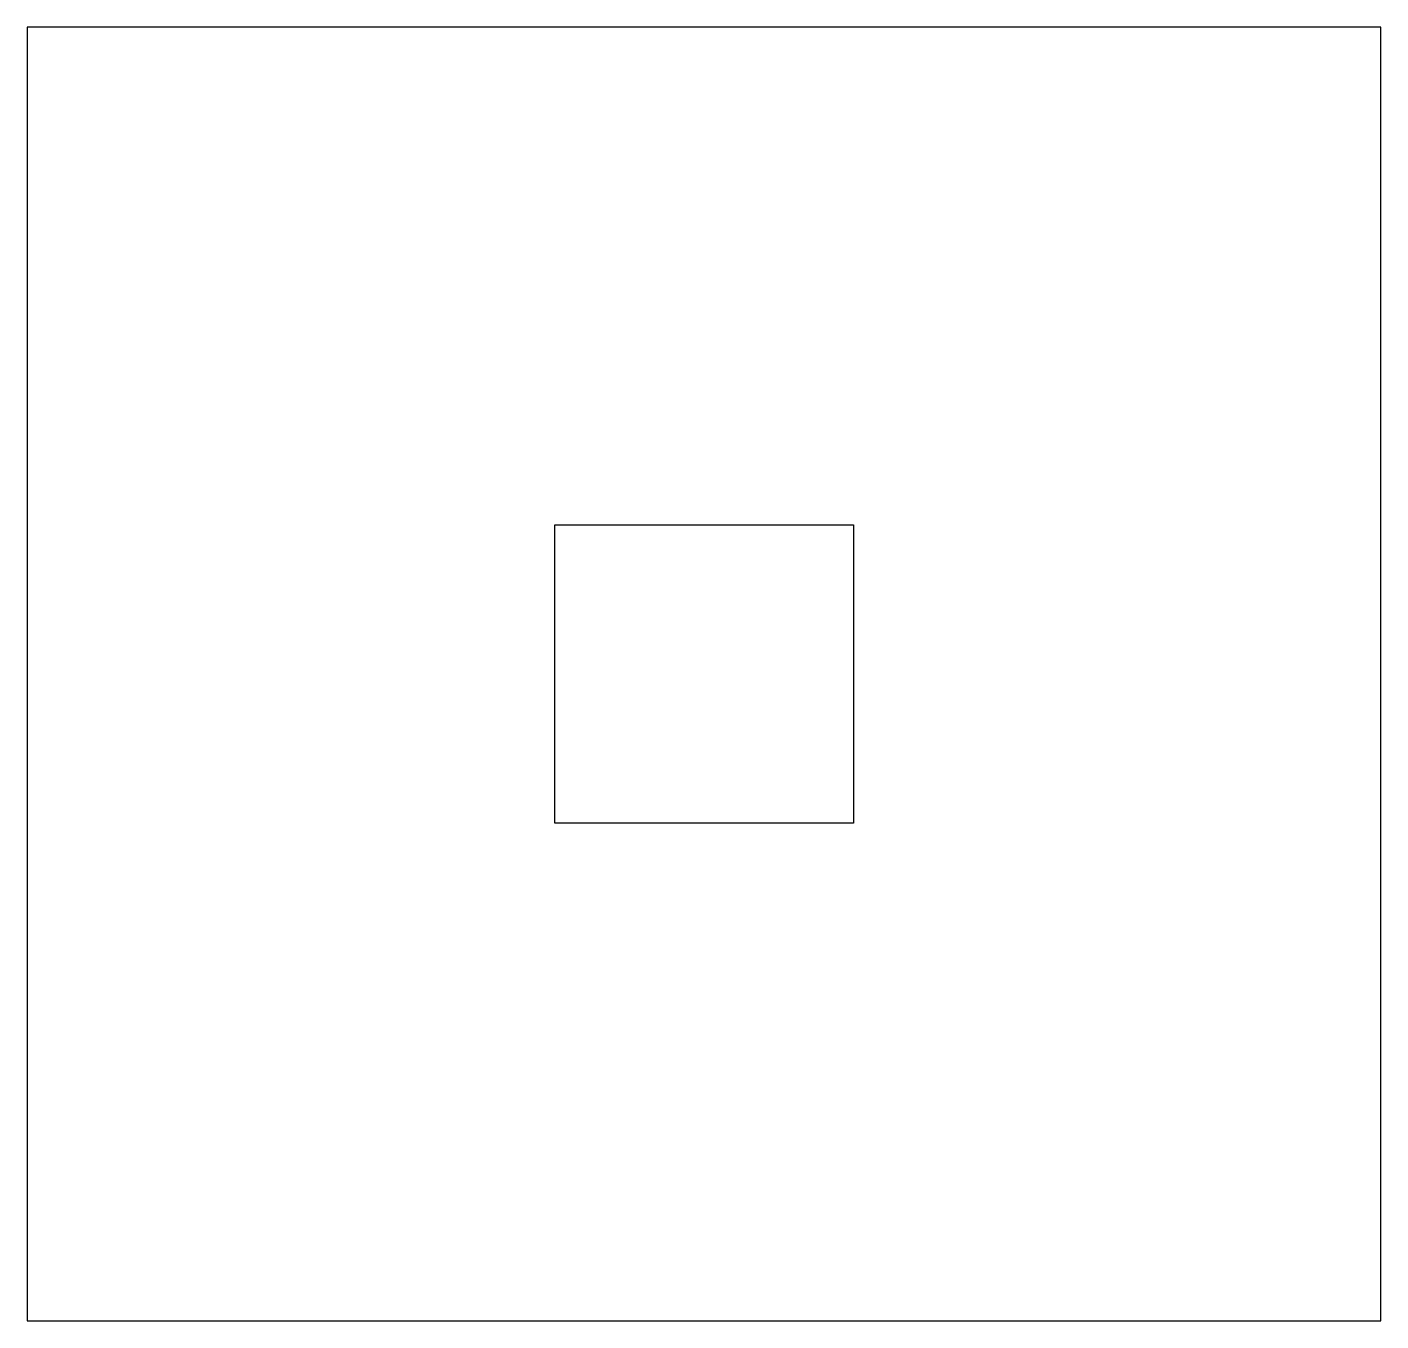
# Model space of a CAD drawing. Header units: millimetres. Extents: x -139 to 133, y -127 to 133.
import ezdxf

# ---------------------------------------------------------------- set-up
doc = ezdxf.new("R2010")
doc.units = ezdxf.units.MM
doc.layers.get('0').update_dxf_attribs({"linetype": 'CONTINUOUS'})

msp = doc.modelspace()

# ---------------------------------------------------------------- linework, layer by layer
for points in [[(133.32, 132.95), (-138.68, 132.95), (-138.68, -127.05), (133.32, -127.05)], [(-32.68, -27.05), (-32.68, 32.95), (27.32, 32.95), (27.32, -27.05)]]:
    msp.add_lwpolyline(points, close=True)

doc.saveas('drawing.dxf')
